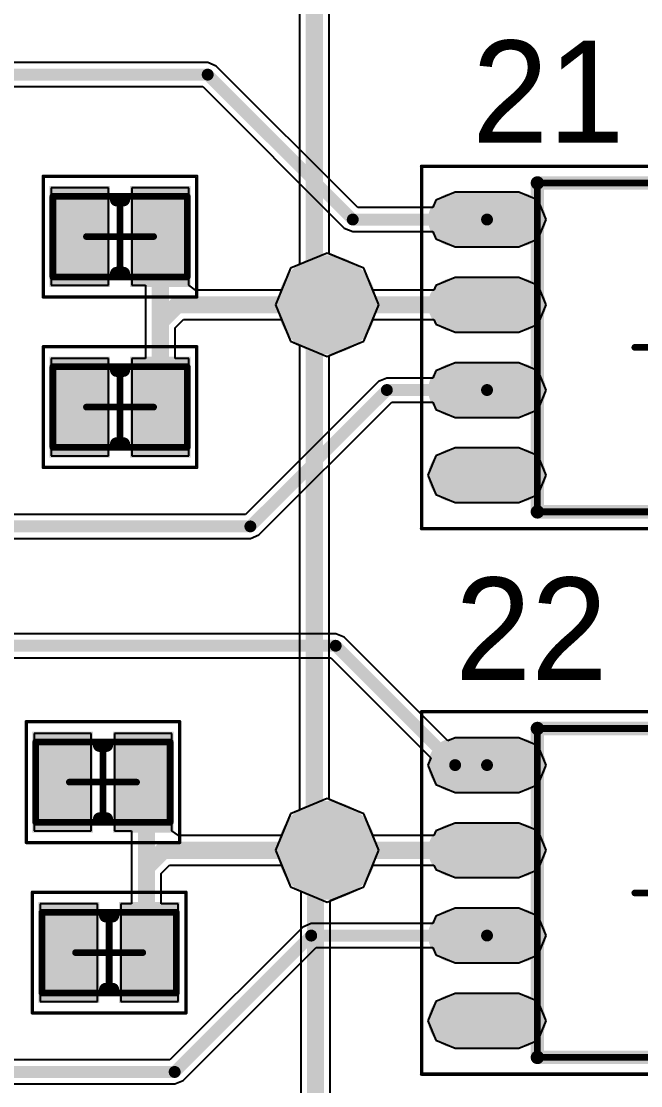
# Model space of a CAD drawing. Header units: millimetres. Extents: x 67 to 176, y 11 to 117.
# Drawn here: x 85.11 to 94.33, y 42.21 to 58.07 of the extents above; entities that cross this region are included whole.
import ezdxf

# ---------------------------------------------------------------- set-up
doc = ezdxf.new("R2010")
doc.units = ezdxf.units.MM
for name, color, linetype in [('BottomLayer', 5, 'Continuous'), ('BottomSolder', 6, 'Continuous'), ('Mechanical13', 56, 'Continuous'), ('Mechanical15', 56, 'Continuous'), ('MultiLayer', 9, 'Continuous'), ('TopLayer', 1, 'Continuous'), ('TopOverlay', 2, 'Continuous'), ('TopPaste', 8, 'Continuous'), ('TopSolder', 216, 'Continuous'), ('ViaHoleLayer', 16, 'Continuous')]:
    doc.layers.add(name, color=color, linetype=linetype)

# ---------------------------------------------------------------- blocks, each defined once
blk = doc.blocks.new('TC4428_21')
at = {"layer": 'Mechanical13', "const_width": 0.1}
for points in [[(-1.95, 2.45), (-1.95, -2.45)], [(1.95, 2.45), (-1.95, 2.45)], [(1.95, 2.45), (1.95, -2.45)], [(1.95, -2.45), (-1.95, -2.45)]]:
    blk.add_lwpolyline(points, dxfattribs=at)
at = {"layer": 'Mechanical13'}
for points, const_width in [([(-1.975, 2.45, 1), (-1.925, 2.45, 1)], 0.05), ([(-1.975, 2.45, 1), (-1.925, 2.45, 1)], 0.05), ([(1.925, 2.45, 1), (1.975, 2.45, 1)], 0.05), ([(1.925, 2.45, 1), (1.975, 2.45, 1)], 0.05), ([(-0.55, 1.55, 1), (-1.55, 1.55, 1)], 0.1), ([(-1.575, 1.55, 1), (-1.525, 1.55, 1)], 0.05), ([(-0.575, 1.55, 1), (-0.525, 1.55, 1)], 0.05), ([(-1.975, -2.45, 1), (-1.925, -2.45, 1)], 0.05), ([(-1.975, -2.45, 1), (-1.925, -2.45, 1)], 0.05), ([(1.925, -2.45, 1), (1.975, -2.45, 1)], 0.05), ([(1.925, -2.45, 1), (1.975, -2.45, 1)], 0.05)]:
    blk.add_lwpolyline(points, format="xyb", close=True, dxfattribs=dict(at, const_width=const_width))
at = {"layer": 'Mechanical15'}
for points, const_width in [([(-3.675, 2.7), (-3.675, -2.7)], 0.05), ([(3.675, 2.7), (-3.675, 2.7)], 0.05), ([(3.675, 2.7), (3.675, -2.7)], 0.05), ([(0, 0.5), (0, -0.5)], 0.1), ([(0.5, 0), (-0.5, 0)], 0.1), ([(3.675, -2.7), (-3.675, -2.7)], 0.05)]:
    blk.add_lwpolyline(points, dxfattribs=dict(at, const_width=const_width))
for points, const_width in [([(-3.687, 2.7, 1), (-3.662, 2.7, 1)], 0.025), ([(-3.687, 2.7, 1), (-3.662, 2.7, 1)], 0.025), ([(3.663, 2.7, 1), (3.688, 2.7, 1)], 0.025), ([(3.663, 2.7, 1), (3.688, 2.7, 1)], 0.025), ([(-0.025, 0.5, 1), (0.025, 0.5, 1)], 0.05), ([(-0.525, 0, 1), (-0.475, 0, 1)], 0.05), ([(0.475, 0, 1), (0.525, 0, 1)], 0.05), ([(-0.025, -0.5, 1), (0.025, -0.5, 1)], 0.05), ([(-3.687, -2.7, 1), (-3.662, -2.7, 1)], 0.025), ([(-3.687, -2.7, 1), (-3.662, -2.7, 1)], 0.025), ([(3.663, -2.7, 1), (3.688, -2.7, 1)], 0.025), ([(3.663, -2.7, 1), (3.688, -2.7, 1)], 0.025)]:
    blk.add_lwpolyline(points, format="xyb", close=True, dxfattribs=dict(at, const_width=const_width))
at = {"layer": 'TopLayer', "const_width": 0.6}
for points in [[(-3.175, 1.905), (-2.225, 1.905)], [(2.225, 1.905), (3.175, 1.905)], [(-3.175, 0.635), (-2.225, 0.635)], [(2.225, 0.635), (3.175, 0.635)], [(-3.175, -0.635), (-2.225, -0.635)], [(2.225, -0.635), (3.175, -0.635)], [(-3.175, -1.905), (-2.225, -1.905)], [(2.225, -1.905), (3.175, -1.905)]]:
    blk.add_lwpolyline(points, dxfattribs=at)
at = {"layer": 'TopLayer', "const_width": 0.3}
for points in [[(-3.325, 1.905, 1), (-3.025, 1.905, 1)], [(-2.375, 1.905, 1), (-2.075, 1.905, 1)], [(2.075, 1.905, 1), (2.375, 1.905, 1)], [(3.025, 1.905, 1), (3.325, 1.905, 1)], [(-3.325, 0.635, 1), (-3.025, 0.635, 1)], [(-2.375, 0.635, 1), (-2.075, 0.635, 1)], [(2.075, 0.635, 1), (2.375, 0.635, 1)], [(3.025, 0.635, 1), (3.325, 0.635, 1)], [(-3.325, -0.635, 1), (-3.025, -0.635, 1)], [(-2.375, -0.635, 1), (-2.075, -0.635, 1)], [(2.075, -0.635, 1), (2.375, -0.635, 1)], [(3.025, -0.635, 1), (3.325, -0.635, 1)], [(-3.325, -1.905, 1), (-3.025, -1.905, 1)], [(-2.375, -1.905, 1), (-2.075, -1.905, 1)], [(2.075, -1.905, 1), (2.375, -1.905, 1)], [(3.025, -1.905, 1), (3.325, -1.905, 1)]]:
    blk.add_lwpolyline(points, format="xyb", close=True, dxfattribs=at)
at = {"layer": 'TopOverlay'}
for points, const_width in [([(-2.575, 2.755, 1), (-2.825, 2.755, 1)], 0.25), ([(-2.887, 2.755, 1), (-2.763, 2.755, 1)], 0.125), ([(-2.637, 2.755, 1), (-2.512, 2.755, 1)], 0.125), ([(-2, 2.45, 1), (-1.9, 2.45, 1)], 0.1), ([(-2, 2.45, 1), (-1.9, 2.45, 1)], 0.1), ([(1.9, 2.45, 1), (2, 2.45, 1)], 0.1), ([(1.9, 2.45, 1), (2, 2.45, 1)], 0.1), ([(-0.65, 1.45, 1), (-1.25, 1.45, 1)], 0.6), ([(-1.4, 1.45, 1), (-1.1, 1.45, 1)], 0.3), ([(-0.8, 1.45, 1), (-0.5, 1.45, 1)], 0.3), ([(-2, -2.45, 1), (-1.9, -2.45, 1)], 0.1), ([(-2, -2.45, 1), (-1.9, -2.45, 1)], 0.1), ([(1.9, -2.45, 1), (2, -2.45, 1)], 0.1), ([(1.9, -2.45, 1), (2, -2.45, 1)], 0.1)]:
    blk.add_lwpolyline(points, format="xyb", close=True, dxfattribs=dict(at, const_width=const_width))
at = {"layer": 'TopOverlay', "const_width": 0.2}
for points in [[(-1.95, 2.45), (-1.95, -2.45)], [(1.95, 2.45), (-1.95, 2.45)], [(1.95, 2.45), (1.95, -2.45)], [(1.95, -2.45), (-1.95, -2.45)]]:
    blk.add_lwpolyline(points, dxfattribs=at)
at = {"layer": 'TopPaste', "const_width": 0.6}
for points in [[(-3.175, 1.905), (-2.225, 1.905)], [(2.225, 1.905), (3.175, 1.905)], [(-3.175, 0.635), (-2.225, 0.635)], [(2.225, 0.635), (3.175, 0.635)], [(-3.175, -0.635), (-2.225, -0.635)], [(2.225, -0.635), (3.175, -0.635)], [(-3.175, -1.905), (-2.225, -1.905)], [(2.225, -1.905), (3.175, -1.905)]]:
    blk.add_lwpolyline(points, dxfattribs=at)
at = {"layer": 'TopPaste', "const_width": 0.3}
for points in [[(-3.325, 1.905, 1), (-3.025, 1.905, 1)], [(-2.375, 1.905, 1), (-2.075, 1.905, 1)], [(2.075, 1.905, 1), (2.375, 1.905, 1)], [(3.025, 1.905, 1), (3.325, 1.905, 1)], [(-3.325, 0.635, 1), (-3.025, 0.635, 1)], [(-2.375, 0.635, 1), (-2.075, 0.635, 1)], [(2.075, 0.635, 1), (2.375, 0.635, 1)], [(3.025, 0.635, 1), (3.325, 0.635, 1)], [(-3.325, -0.635, 1), (-3.025, -0.635, 1)], [(-2.375, -0.635, 1), (-2.075, -0.635, 1)], [(2.075, -0.635, 1), (2.375, -0.635, 1)], [(3.025, -0.635, 1), (3.325, -0.635, 1)], [(-3.325, -1.905, 1), (-3.025, -1.905, 1)], [(-2.375, -1.905, 1), (-2.075, -1.905, 1)], [(2.075, -1.905, 1), (2.375, -1.905, 1)], [(3.025, -1.905, 1), (3.325, -1.905, 1)]]:
    blk.add_lwpolyline(points, format="xyb", close=True, dxfattribs=at)
at = {"layer": 'TopSolder', "const_width": 0.803}
for points in [[(-3.175, 1.905), (-2.225, 1.905)], [(2.225, 1.905), (3.175, 1.905)], [(-3.175, 0.635), (-2.225, 0.635)], [(2.225, 0.635), (3.175, 0.635)], [(-3.175, -0.635), (-2.225, -0.635)], [(2.225, -0.635), (3.175, -0.635)], [(-3.175, -1.905), (-2.225, -1.905)], [(2.225, -1.905), (3.175, -1.905)]]:
    blk.add_lwpolyline(points, dxfattribs=at)
at = {"layer": 'TopSolder', "const_width": 0.402}
for points in [[(-3.376, 1.905, 1), (-2.974, 1.905, 1)], [(-2.426, 1.905, 1), (-2.024, 1.905, 1)], [(2.024, 1.905, 1), (2.426, 1.905, 1)], [(2.974, 1.905, 1), (3.376, 1.905, 1)], [(-3.376, 0.635, 1), (-2.974, 0.635, 1)], [(-2.426, 0.635, 1), (-2.024, 0.635, 1)], [(2.024, 0.635, 1), (2.426, 0.635, 1)], [(2.974, 0.635, 1), (3.376, 0.635, 1)], [(-3.376, -0.635, 1), (-2.974, -0.635, 1)], [(-2.426, -0.635, 1), (-2.024, -0.635, 1)], [(2.024, -0.635, 1), (2.426, -0.635, 1)], [(2.974, -0.635, 1), (3.376, -0.635, 1)], [(-3.376, -1.905, 1), (-2.974, -1.905, 1)], [(-2.426, -1.905, 1), (-2.024, -1.905, 1)], [(2.024, -1.905, 1), (2.426, -1.905, 1)], [(2.974, -1.905, 1), (3.376, -1.905, 1)]]:
    blk.add_lwpolyline(points, format="xyb", close=True, dxfattribs=at)
blk = doc.blocks.new('TC4428_24')
at = {"layer": 'Mechanical13', "const_width": 0.1}
for points in [[(-1.95, 2.45), (-1.95, -2.45)], [(1.95, 2.45), (-1.95, 2.45)], [(1.95, 2.45), (1.95, -2.45)], [(1.95, -2.45), (-1.95, -2.45)]]:
    blk.add_lwpolyline(points, dxfattribs=at)
at = {"layer": 'Mechanical13'}
for points, const_width in [([(-1.975, 2.45, 1), (-1.925, 2.45, 1)], 0.05), ([(-1.975, 2.45, 1), (-1.925, 2.45, 1)], 0.05), ([(1.925, 2.45, 1), (1.975, 2.45, 1)], 0.05), ([(1.925, 2.45, 1), (1.975, 2.45, 1)], 0.05), ([(-0.55, 1.55, 1), (-1.55, 1.55, 1)], 0.1), ([(-1.575, 1.55, 1), (-1.525, 1.55, 1)], 0.05), ([(-0.575, 1.55, 1), (-0.525, 1.55, 1)], 0.05), ([(-1.975, -2.45, 1), (-1.925, -2.45, 1)], 0.05), ([(-1.975, -2.45, 1), (-1.925, -2.45, 1)], 0.05), ([(1.925, -2.45, 1), (1.975, -2.45, 1)], 0.05), ([(1.925, -2.45, 1), (1.975, -2.45, 1)], 0.05)]:
    blk.add_lwpolyline(points, format="xyb", close=True, dxfattribs=dict(at, const_width=const_width))
at = {"layer": 'Mechanical15'}
for points, const_width in [([(-3.675, 2.7), (-3.675, -2.7)], 0.05), ([(3.675, 2.7), (-3.675, 2.7)], 0.05), ([(3.675, 2.7), (3.675, -2.7)], 0.05), ([(0, 0.5), (0, -0.5)], 0.1), ([(0.5, 0), (-0.5, 0)], 0.1), ([(3.675, -2.7), (-3.675, -2.7)], 0.05)]:
    blk.add_lwpolyline(points, dxfattribs=dict(at, const_width=const_width))
for points, const_width in [([(-3.687, 2.7, 1), (-3.662, 2.7, 1)], 0.025), ([(-3.687, 2.7, 1), (-3.662, 2.7, 1)], 0.025), ([(3.663, 2.7, 1), (3.688, 2.7, 1)], 0.025), ([(3.663, 2.7, 1), (3.688, 2.7, 1)], 0.025), ([(-0.025, 0.5, 1), (0.025, 0.5, 1)], 0.05), ([(-0.525, 0, 1), (-0.475, 0, 1)], 0.05), ([(0.475, 0, 1), (0.525, 0, 1)], 0.05), ([(-0.025, -0.5, 1), (0.025, -0.5, 1)], 0.05), ([(-3.687, -2.7, 1), (-3.662, -2.7, 1)], 0.025), ([(-3.687, -2.7, 1), (-3.662, -2.7, 1)], 0.025), ([(3.663, -2.7, 1), (3.688, -2.7, 1)], 0.025), ([(3.663, -2.7, 1), (3.688, -2.7, 1)], 0.025)]:
    blk.add_lwpolyline(points, format="xyb", close=True, dxfattribs=dict(at, const_width=const_width))
at = {"layer": 'TopLayer', "const_width": 0.6}
for points in [[(-3.175, 1.905), (-2.225, 1.905)], [(2.225, 1.905), (3.175, 1.905)], [(-3.175, 0.635), (-2.225, 0.635)], [(2.225, 0.635), (3.175, 0.635)], [(-3.175, -0.635), (-2.225, -0.635)], [(2.225, -0.635), (3.175, -0.635)], [(-3.175, -1.905), (-2.225, -1.905)], [(2.225, -1.905), (3.175, -1.905)]]:
    blk.add_lwpolyline(points, dxfattribs=at)
at = {"layer": 'TopLayer', "const_width": 0.3}
for points in [[(-3.325, 1.905, 1), (-3.025, 1.905, 1)], [(-2.375, 1.905, 1), (-2.075, 1.905, 1)], [(2.075, 1.905, 1), (2.375, 1.905, 1)], [(3.025, 1.905, 1), (3.325, 1.905, 1)], [(-3.325, 0.635, 1), (-3.025, 0.635, 1)], [(-2.375, 0.635, 1), (-2.075, 0.635, 1)], [(2.075, 0.635, 1), (2.375, 0.635, 1)], [(3.025, 0.635, 1), (3.325, 0.635, 1)], [(-3.325, -0.635, 1), (-3.025, -0.635, 1)], [(-2.375, -0.635, 1), (-2.075, -0.635, 1)], [(2.075, -0.635, 1), (2.375, -0.635, 1)], [(3.025, -0.635, 1), (3.325, -0.635, 1)], [(-3.325, -1.905, 1), (-3.025, -1.905, 1)], [(-2.375, -1.905, 1), (-2.075, -1.905, 1)], [(2.075, -1.905, 1), (2.375, -1.905, 1)], [(3.025, -1.905, 1), (3.325, -1.905, 1)]]:
    blk.add_lwpolyline(points, format="xyb", close=True, dxfattribs=at)
at = {"layer": 'TopOverlay'}
for points, const_width in [([(-2.575, 2.755, 1), (-2.825, 2.755, 1)], 0.25), ([(-2.887, 2.755, 1), (-2.763, 2.755, 1)], 0.125), ([(-2.637, 2.755, 1), (-2.512, 2.755, 1)], 0.125), ([(-2, 2.45, 1), (-1.9, 2.45, 1)], 0.1), ([(-2, 2.45, 1), (-1.9, 2.45, 1)], 0.1), ([(1.9, 2.45, 1), (2, 2.45, 1)], 0.1), ([(1.9, 2.45, 1), (2, 2.45, 1)], 0.1), ([(-0.65, 1.45, 1), (-1.25, 1.45, 1)], 0.6), ([(-1.4, 1.45, 1), (-1.1, 1.45, 1)], 0.3), ([(-0.8, 1.45, 1), (-0.5, 1.45, 1)], 0.3), ([(-2, -2.45, 1), (-1.9, -2.45, 1)], 0.1), ([(-2, -2.45, 1), (-1.9, -2.45, 1)], 0.1), ([(1.9, -2.45, 1), (2, -2.45, 1)], 0.1), ([(1.9, -2.45, 1), (2, -2.45, 1)], 0.1)]:
    blk.add_lwpolyline(points, format="xyb", close=True, dxfattribs=dict(at, const_width=const_width))
at = {"layer": 'TopOverlay', "const_width": 0.2}
for points in [[(-1.95, 2.45), (-1.95, -2.45)], [(1.95, 2.45), (-1.95, 2.45)], [(1.95, 2.45), (1.95, -2.45)], [(1.95, -2.45), (-1.95, -2.45)]]:
    blk.add_lwpolyline(points, dxfattribs=at)
at = {"layer": 'TopPaste', "const_width": 0.6}
for points in [[(-3.175, 1.905), (-2.225, 1.905)], [(2.225, 1.905), (3.175, 1.905)], [(-3.175, 0.635), (-2.225, 0.635)], [(2.225, 0.635), (3.175, 0.635)], [(-3.175, -0.635), (-2.225, -0.635)], [(2.225, -0.635), (3.175, -0.635)], [(-3.175, -1.905), (-2.225, -1.905)], [(2.225, -1.905), (3.175, -1.905)]]:
    blk.add_lwpolyline(points, dxfattribs=at)
at = {"layer": 'TopPaste', "const_width": 0.3}
for points in [[(-3.325, 1.905, 1), (-3.025, 1.905, 1)], [(-2.375, 1.905, 1), (-2.075, 1.905, 1)], [(2.075, 1.905, 1), (2.375, 1.905, 1)], [(3.025, 1.905, 1), (3.325, 1.905, 1)], [(-3.325, 0.635, 1), (-3.025, 0.635, 1)], [(-2.375, 0.635, 1), (-2.075, 0.635, 1)], [(2.075, 0.635, 1), (2.375, 0.635, 1)], [(3.025, 0.635, 1), (3.325, 0.635, 1)], [(-3.325, -0.635, 1), (-3.025, -0.635, 1)], [(-2.375, -0.635, 1), (-2.075, -0.635, 1)], [(2.075, -0.635, 1), (2.375, -0.635, 1)], [(3.025, -0.635, 1), (3.325, -0.635, 1)], [(-3.325, -1.905, 1), (-3.025, -1.905, 1)], [(-2.375, -1.905, 1), (-2.075, -1.905, 1)], [(2.075, -1.905, 1), (2.375, -1.905, 1)], [(3.025, -1.905, 1), (3.325, -1.905, 1)]]:
    blk.add_lwpolyline(points, format="xyb", close=True, dxfattribs=at)
at = {"layer": 'TopSolder', "const_width": 0.803}
for points in [[(-3.175, 1.905), (-2.225, 1.905)], [(2.225, 1.905), (3.175, 1.905)], [(-3.175, 0.635), (-2.225, 0.635)], [(2.225, 0.635), (3.175, 0.635)], [(-3.175, -0.635), (-2.225, -0.635)], [(2.225, -0.635), (3.175, -0.635)], [(-3.175, -1.905), (-2.225, -1.905)], [(2.225, -1.905), (3.175, -1.905)]]:
    blk.add_lwpolyline(points, dxfattribs=at)
at = {"layer": 'TopSolder', "const_width": 0.402}
for points in [[(-3.376, 1.905, 1), (-2.974, 1.905, 1)], [(-2.426, 1.905, 1), (-2.024, 1.905, 1)], [(2.024, 1.905, 1), (2.426, 1.905, 1)], [(2.974, 1.905, 1), (3.376, 1.905, 1)], [(-3.376, 0.635, 1), (-2.974, 0.635, 1)], [(-2.426, 0.635, 1), (-2.024, 0.635, 1)], [(2.024, 0.635, 1), (2.426, 0.635, 1)], [(2.974, 0.635, 1), (3.376, 0.635, 1)], [(-3.376, -0.635, 1), (-2.974, -0.635, 1)], [(-2.426, -0.635, 1), (-2.024, -0.635, 1)], [(2.024, -0.635, 1), (2.426, -0.635, 1)], [(2.974, -0.635, 1), (3.376, -0.635, 1)], [(-3.376, -1.905, 1), (-2.974, -1.905, 1)], [(-2.426, -1.905, 1), (-2.024, -1.905, 1)], [(2.024, -1.905, 1), (2.426, -1.905, 1)], [(2.974, -1.905, 1), (3.376, -1.905, 1)]]:
    blk.add_lwpolyline(points, format="xyb", close=True, dxfattribs=at)
blk = doc.blocks.new('C___2P__SM127P600_8N_55')
at = {"layer": 'Mechanical13', "const_width": 0.1}
for points in [[(-1, -0.6), (-1, 0.6)], [(-1, 0.6), (1, 0.6)], [(1, -0.6), (1, 0.6)], [(-1, -0.6), (1, -0.6)]]:
    blk.add_lwpolyline(points, dxfattribs=at)
at = {"layer": 'Mechanical13', "const_width": 0.05}
for points in [[(-1.025, 0.6, 1), (-0.975, 0.6, 1)], [(-1.025, 0.6, 1), (-0.975, 0.6, 1)], [(0.975, 0.6, 1), (1.025, 0.6, 1)], [(0.975, 0.6, 1), (1.025, 0.6, 1)], [(-1.025, -0.6, 1), (-0.975, -0.6, 1)], [(-1.025, -0.6, 1), (-0.975, -0.6, 1)], [(0.975, -0.6, 1), (1.025, -0.6, 1)], [(0.975, -0.6, 1), (1.025, -0.6, 1)]]:
    blk.add_lwpolyline(points, format="xyb", close=True, dxfattribs=at)
at = {"layer": 'Mechanical15'}
for points, const_width in [([(-1.143, -0.9), (-1.143, 0.9)], 0.05), ([(-1.143, 0.9), (1.143, 0.9)], 0.05), ([(1.143, -0.9), (1.143, 0.9)], 0.05), ([(0, -0.5), (0, 0.5)], 0.1), ([(-0.5, 0), (0.5, 0)], 0.1), ([(-1.143, -0.9), (1.143, -0.9)], 0.05)]:
    blk.add_lwpolyline(points, dxfattribs=dict(at, const_width=const_width))
for points, const_width in [([(-1.155, 0.9, 1), (-1.131, 0.9, 1)], 0.025), ([(-1.155, 0.9, 1), (-1.131, 0.9, 1)], 0.025), ([(1.131, 0.9, 1), (1.155, 0.9, 1)], 0.025), ([(1.131, 0.9, 1), (1.155, 0.9, 1)], 0.025), ([(-0.025, 0.5, 1), (0.025, 0.5, 1)], 0.05), ([(-0.525, 0, 1), (-0.475, 0, 1)], 0.05), ([(0.475, 0, 1), (0.525, 0, 1)], 0.05), ([(-0.025, -0.5, 1), (0.025, -0.5, 1)], 0.05), ([(-1.155, -0.9, 1), (-1.131, -0.9, 1)], 0.025), ([(-1.155, -0.9, 1), (-1.131, -0.9, 1)], 0.025), ([(1.131, -0.9, 1), (1.155, -0.9, 1)], 0.025), ([(1.131, -0.9, 1), (1.155, -0.9, 1)], 0.025)]:
    blk.add_lwpolyline(points, format="xyb", close=True, dxfattribs=dict(at, const_width=const_width))
at = {"layer": 'TopLayer'}
for points in [[(-0.25, -0.65), (-0.25, 0.65), (-0.95, -0.65), (-0.95, 0.65)], [(0.95, -0.65), (0.95, 0.65), (0.25, -0.65), (0.25, 0.65)]]:
    blk.add_solid(points, dxfattribs=at)
at = {"layer": 'TopOverlay', "const_width": 0.2}
for points in [[(-0.05, 0.55), (0.05, 0.55)], [(-0.05, -0.55), (0.05, -0.55)]]:
    blk.add_lwpolyline(points, dxfattribs=at)
at = {"layer": 'TopOverlay', "const_width": 0.1}
for points in [[(-0.1, 0.55, 1), (0, 0.55, 1)], [(0, 0.55, 1), (0.1, 0.55, 1)], [(-0.1, -0.55, 1), (0, -0.55, 1)], [(0, -0.55, 1), (0.1, -0.55, 1)]]:
    blk.add_lwpolyline(points, format="xyb", close=True, dxfattribs=at)
at = {"layer": 'TopPaste'}
for points in [[(-0.25, -0.65), (-0.25, 0.65), (-0.95, -0.65), (-0.95, 0.65)], [(0.95, -0.65), (0.95, 0.65), (0.25, -0.65), (0.25, 0.65)]]:
    blk.add_solid(points, dxfattribs=at)
at = {"layer": 'TopSolder'}
for points in [[(-0.148, -0.752), (-0.148, 0.752), (-1.052, -0.752), (-1.052, 0.752)], [(1.052, -0.752), (1.052, 0.752), (0.148, -0.752), (0.148, 0.752)]]:
    blk.add_solid(points, dxfattribs=at)
blk = doc.blocks.new('C___2P__SM127P600_8N_56')
at = {"layer": 'Mechanical13', "const_width": 0.1}
for points in [[(-1, -0.6), (-1, 0.6)], [(-1, 0.6), (1, 0.6)], [(1, -0.6), (1, 0.6)], [(-1, -0.6), (1, -0.6)]]:
    blk.add_lwpolyline(points, dxfattribs=at)
at = {"layer": 'Mechanical13', "const_width": 0.05}
for points in [[(-1.025, 0.6, 1), (-0.975, 0.6, 1)], [(-1.025, 0.6, 1), (-0.975, 0.6, 1)], [(0.975, 0.6, 1), (1.025, 0.6, 1)], [(0.975, 0.6, 1), (1.025, 0.6, 1)], [(-1.025, -0.6, 1), (-0.975, -0.6, 1)], [(-1.025, -0.6, 1), (-0.975, -0.6, 1)], [(0.975, -0.6, 1), (1.025, -0.6, 1)], [(0.975, -0.6, 1), (1.025, -0.6, 1)]]:
    blk.add_lwpolyline(points, format="xyb", close=True, dxfattribs=at)
at = {"layer": 'Mechanical15'}
for points, const_width in [([(-1.143, -0.9), (-1.143, 0.9)], 0.05), ([(-1.143, 0.9), (1.143, 0.9)], 0.05), ([(1.143, -0.9), (1.143, 0.9)], 0.05), ([(0, -0.5), (0, 0.5)], 0.1), ([(-0.5, 0), (0.5, 0)], 0.1), ([(-1.143, -0.9), (1.143, -0.9)], 0.05)]:
    blk.add_lwpolyline(points, dxfattribs=dict(at, const_width=const_width))
for points, const_width in [([(-1.155, 0.9, 1), (-1.131, 0.9, 1)], 0.025), ([(-1.155, 0.9, 1), (-1.131, 0.9, 1)], 0.025), ([(1.131, 0.9, 1), (1.155, 0.9, 1)], 0.025), ([(1.131, 0.9, 1), (1.155, 0.9, 1)], 0.025), ([(-0.025, 0.5, 1), (0.025, 0.5, 1)], 0.05), ([(-0.525, 0, 1), (-0.475, 0, 1)], 0.05), ([(0.475, 0, 1), (0.525, 0, 1)], 0.05), ([(-0.025, -0.5, 1), (0.025, -0.5, 1)], 0.05), ([(-1.155, -0.9, 1), (-1.131, -0.9, 1)], 0.025), ([(-1.155, -0.9, 1), (-1.131, -0.9, 1)], 0.025), ([(1.131, -0.9, 1), (1.155, -0.9, 1)], 0.025), ([(1.131, -0.9, 1), (1.155, -0.9, 1)], 0.025)]:
    blk.add_lwpolyline(points, format="xyb", close=True, dxfattribs=dict(at, const_width=const_width))
at = {"layer": 'TopLayer'}
for points in [[(-0.25, -0.65), (-0.25, 0.65), (-0.95, -0.65), (-0.95, 0.65)], [(0.95, -0.65), (0.95, 0.65), (0.25, -0.65), (0.25, 0.65)]]:
    blk.add_solid(points, dxfattribs=at)
at = {"layer": 'TopOverlay', "const_width": 0.2}
for points in [[(-0.05, 0.55), (0.05, 0.55)], [(-0.05, -0.55), (0.05, -0.55)]]:
    blk.add_lwpolyline(points, dxfattribs=at)
at = {"layer": 'TopOverlay', "const_width": 0.1}
for points in [[(-0.1, 0.55, 1), (0, 0.55, 1)], [(0, 0.55, 1), (0.1, 0.55, 1)], [(-0.1, -0.55, 1), (0, -0.55, 1)], [(0, -0.55, 1), (0.1, -0.55, 1)]]:
    blk.add_lwpolyline(points, format="xyb", close=True, dxfattribs=at)
at = {"layer": 'TopPaste'}
for points in [[(-0.25, -0.65), (-0.25, 0.65), (-0.95, -0.65), (-0.95, 0.65)], [(0.95, -0.65), (0.95, 0.65), (0.25, -0.65), (0.25, 0.65)]]:
    blk.add_solid(points, dxfattribs=at)
at = {"layer": 'TopSolder'}
for points in [[(-0.148, -0.752), (-0.148, 0.752), (-1.052, -0.752), (-1.052, 0.752)], [(1.052, -0.752), (1.052, 0.752), (0.148, -0.752), (0.148, 0.752)]]:
    blk.add_solid(points, dxfattribs=at)
blk = doc.blocks.new('C___2P__SM127P600_8N_58')
at = {"layer": 'Mechanical13', "const_width": 0.1}
for points in [[(-1, -0.6), (-1, 0.6)], [(-1, 0.6), (1, 0.6)], [(1, -0.6), (1, 0.6)], [(-1, -0.6), (1, -0.6)]]:
    blk.add_lwpolyline(points, dxfattribs=at)
at = {"layer": 'Mechanical13', "const_width": 0.05}
for points in [[(-1.025, 0.6, 1), (-0.975, 0.6, 1)], [(-1.025, 0.6, 1), (-0.975, 0.6, 1)], [(0.975, 0.6, 1), (1.025, 0.6, 1)], [(0.975, 0.6, 1), (1.025, 0.6, 1)], [(-1.025, -0.6, 1), (-0.975, -0.6, 1)], [(-1.025, -0.6, 1), (-0.975, -0.6, 1)], [(0.975, -0.6, 1), (1.025, -0.6, 1)], [(0.975, -0.6, 1), (1.025, -0.6, 1)]]:
    blk.add_lwpolyline(points, format="xyb", close=True, dxfattribs=at)
at = {"layer": 'Mechanical15'}
for points, const_width in [([(-1.143, -0.9), (-1.143, 0.9)], 0.05), ([(-1.143, 0.9), (1.143, 0.9)], 0.05), ([(1.143, -0.9), (1.143, 0.9)], 0.05), ([(0, -0.5), (0, 0.5)], 0.1), ([(-0.5, 0), (0.5, 0)], 0.1), ([(-1.143, -0.9), (1.143, -0.9)], 0.05)]:
    blk.add_lwpolyline(points, dxfattribs=dict(at, const_width=const_width))
for points, const_width in [([(-1.155, 0.9, 1), (-1.131, 0.9, 1)], 0.025), ([(-1.155, 0.9, 1), (-1.131, 0.9, 1)], 0.025), ([(1.131, 0.9, 1), (1.155, 0.9, 1)], 0.025), ([(1.131, 0.9, 1), (1.155, 0.9, 1)], 0.025), ([(-0.025, 0.5, 1), (0.025, 0.5, 1)], 0.05), ([(-0.525, 0, 1), (-0.475, 0, 1)], 0.05), ([(0.475, 0, 1), (0.525, 0, 1)], 0.05), ([(-0.025, -0.5, 1), (0.025, -0.5, 1)], 0.05), ([(-1.155, -0.9, 1), (-1.131, -0.9, 1)], 0.025), ([(-1.155, -0.9, 1), (-1.131, -0.9, 1)], 0.025), ([(1.131, -0.9, 1), (1.155, -0.9, 1)], 0.025), ([(1.131, -0.9, 1), (1.155, -0.9, 1)], 0.025)]:
    blk.add_lwpolyline(points, format="xyb", close=True, dxfattribs=dict(at, const_width=const_width))
at = {"layer": 'TopLayer'}
for points in [[(-0.25, -0.65), (-0.25, 0.65), (-0.95, -0.65), (-0.95, 0.65)], [(0.95, -0.65), (0.95, 0.65), (0.25, -0.65), (0.25, 0.65)]]:
    blk.add_solid(points, dxfattribs=at)
at = {"layer": 'TopOverlay', "const_width": 0.2}
for points in [[(-0.05, 0.55), (0.05, 0.55)], [(-0.05, -0.55), (0.05, -0.55)]]:
    blk.add_lwpolyline(points, dxfattribs=at)
at = {"layer": 'TopOverlay', "const_width": 0.1}
for points in [[(-0.1, 0.55, 1), (0, 0.55, 1)], [(0, 0.55, 1), (0.1, 0.55, 1)], [(-0.1, -0.55, 1), (0, -0.55, 1)], [(0, -0.55, 1), (0.1, -0.55, 1)]]:
    blk.add_lwpolyline(points, format="xyb", close=True, dxfattribs=at)
at = {"layer": 'TopPaste'}
for points in [[(-0.25, -0.65), (-0.25, 0.65), (-0.95, -0.65), (-0.95, 0.65)], [(0.95, -0.65), (0.95, 0.65), (0.25, -0.65), (0.25, 0.65)]]:
    blk.add_solid(points, dxfattribs=at)
at = {"layer": 'TopSolder'}
for points in [[(-0.148, -0.752), (-0.148, 0.752), (-1.052, -0.752), (-1.052, 0.752)], [(1.052, -0.752), (1.052, 0.752), (0.148, -0.752), (0.148, 0.752)]]:
    blk.add_solid(points, dxfattribs=at)
blk = doc.blocks.new('C___2P__SM127P600_8N_62')
at = {"layer": 'Mechanical13', "const_width": 0.1}
for points in [[(-1, -0.6), (-1, 0.6)], [(-1, 0.6), (1, 0.6)], [(1, -0.6), (1, 0.6)], [(-1, -0.6), (1, -0.6)]]:
    blk.add_lwpolyline(points, dxfattribs=at)
at = {"layer": 'Mechanical13', "const_width": 0.05}
for points in [[(-1.025, 0.6, 1), (-0.975, 0.6, 1)], [(-1.025, 0.6, 1), (-0.975, 0.6, 1)], [(0.975, 0.6, 1), (1.025, 0.6, 1)], [(0.975, 0.6, 1), (1.025, 0.6, 1)], [(-1.025, -0.6, 1), (-0.975, -0.6, 1)], [(-1.025, -0.6, 1), (-0.975, -0.6, 1)], [(0.975, -0.6, 1), (1.025, -0.6, 1)], [(0.975, -0.6, 1), (1.025, -0.6, 1)]]:
    blk.add_lwpolyline(points, format="xyb", close=True, dxfattribs=at)
at = {"layer": 'Mechanical15'}
for points, const_width in [([(-1.143, -0.9), (-1.143, 0.9)], 0.05), ([(-1.143, 0.9), (1.143, 0.9)], 0.05), ([(1.143, -0.9), (1.143, 0.9)], 0.05), ([(0, -0.5), (0, 0.5)], 0.1), ([(-0.5, 0), (0.5, 0)], 0.1), ([(-1.143, -0.9), (1.143, -0.9)], 0.05)]:
    blk.add_lwpolyline(points, dxfattribs=dict(at, const_width=const_width))
for points, const_width in [([(-1.155, 0.9, 1), (-1.131, 0.9, 1)], 0.025), ([(-1.155, 0.9, 1), (-1.131, 0.9, 1)], 0.025), ([(1.131, 0.9, 1), (1.155, 0.9, 1)], 0.025), ([(1.131, 0.9, 1), (1.155, 0.9, 1)], 0.025), ([(-0.025, 0.5, 1), (0.025, 0.5, 1)], 0.05), ([(-0.525, 0, 1), (-0.475, 0, 1)], 0.05), ([(0.475, 0, 1), (0.525, 0, 1)], 0.05), ([(-0.025, -0.5, 1), (0.025, -0.5, 1)], 0.05), ([(-1.155, -0.9, 1), (-1.131, -0.9, 1)], 0.025), ([(-1.155, -0.9, 1), (-1.131, -0.9, 1)], 0.025), ([(1.131, -0.9, 1), (1.155, -0.9, 1)], 0.025), ([(1.131, -0.9, 1), (1.155, -0.9, 1)], 0.025)]:
    blk.add_lwpolyline(points, format="xyb", close=True, dxfattribs=dict(at, const_width=const_width))
at = {"layer": 'TopLayer'}
for points in [[(-0.25, -0.65), (-0.25, 0.65), (-0.95, -0.65), (-0.95, 0.65)], [(0.95, -0.65), (0.95, 0.65), (0.25, -0.65), (0.25, 0.65)]]:
    blk.add_solid(points, dxfattribs=at)
at = {"layer": 'TopOverlay', "const_width": 0.2}
for points in [[(-0.05, 0.55), (0.05, 0.55)], [(-0.05, -0.55), (0.05, -0.55)]]:
    blk.add_lwpolyline(points, dxfattribs=at)
at = {"layer": 'TopOverlay', "const_width": 0.1}
for points in [[(-0.1, 0.55, 1), (0, 0.55, 1)], [(0, 0.55, 1), (0.1, 0.55, 1)], [(-0.1, -0.55, 1), (0, -0.55, 1)], [(0, -0.55, 1), (0.1, -0.55, 1)]]:
    blk.add_lwpolyline(points, format="xyb", close=True, dxfattribs=at)
at = {"layer": 'TopPaste'}
for points in [[(-0.25, -0.65), (-0.25, 0.65), (-0.95, -0.65), (-0.95, 0.65)], [(0.95, -0.65), (0.95, 0.65), (0.25, -0.65), (0.25, 0.65)]]:
    blk.add_solid(points, dxfattribs=at)
at = {"layer": 'TopSolder'}
for points in [[(-0.148, -0.752), (-0.148, 0.752), (-1.052, -0.752), (-1.052, 0.752)], [(1.052, -0.752), (1.052, 0.752), (0.148, -0.752), (0.148, 0.752)]]:
    blk.add_solid(points, dxfattribs=at)

msp = doc.modelspace()

# ---------------------------------------------------------------- linework, layer by layer
at = {"layer": 'BottomLayer'}
for p, q in [((89.252, 61.503), (89.252, 54.448)), ((89.691, 54.606), (89.691, 61.345)), ((90.206, 54.392), (89.691, 54.606)), ((89.252, 54.448), (89.118, 54.392)), ((89.118, 54.392), (88.892, 53.848)), ((90.432, 53.848), (90.206, 54.392)), ((88.892, 53.848), (89.118, 53.304)), ((90.206, 53.304), (90.432, 53.848)), ((89.118, 53.304), (89.252, 53.248)), ((89.691, 53.09), (90.206, 53.304)), ((89.252, 53.248), (89.252, 46.32)), ((89.691, 46.478), (89.691, 53.09)), ((90.206, 46.264), (89.691, 46.478)), ((89.252, 46.32), (89.118, 46.264)), ((89.118, 46.264), (88.892, 45.72)), ((90.432, 45.72), (90.206, 46.264)), ((88.892, 45.72), (89.118, 45.176)), ((90.206, 45.176), (90.432, 45.72)), ((89.118, 45.176), (89.269, 45.113)), ((89.269, 45.113), (89.269, 38.58)), ((89.709, 44.97), (90.206, 45.176)), ((89.709, 38.723), (89.709, 44.97))]:
    msp.add_line(p, q, dxfattribs=at)
at = {"layer": 'BottomLayer', "const_width": 0.254}
for points in [[(89.471, 53.911), (89.471, 62.039)], [(89.471, 45.783), (89.471, 53.785)], [(89.489, 38.054), (89.489, 45.639)]]:
    msp.add_lwpolyline(points, dxfattribs=at)
at = {"layer": 'BottomLayer'}
for points, const_width in [([(89.344, 53.848, 1), (89.98, 53.848, 1)], 0.635), ([(89.408, 53.911, 1), (89.535, 53.911, 1)], 0.127), ([(89.408, 53.785, 1), (89.535, 53.785, 1)], 0.127), ([(89.344, 45.72, 1), (89.98, 45.72, 1)], 0.635), ([(89.408, 45.783, 1), (89.535, 45.783, 1)], 0.127), ([(89.426, 45.639, 1), (89.553, 45.639, 1)], 0.127)]:
    msp.add_lwpolyline(points, format="xyb", close=True, dxfattribs=dict(at, const_width=const_width))
at = {"layer": 'BottomSolder', "const_width": 0.737}
for points in [[(89.294, 53.848, 1), (90.03, 53.848, 1)], [(89.294, 45.72, 1), (90.03, 45.72, 1)]]:
    msp.add_lwpolyline(points, format="xyb", close=True, dxfattribs=at)
at = {"layer": 'MultiLayer', "const_width": 0.635}
for points in [[(89.344, 53.848, 1), (89.98, 53.848, 1)], [(89.344, 45.72, 1), (89.98, 45.72, 1)]]:
    msp.add_lwpolyline(points, format="xyb", close=True, dxfattribs=at)
at = {"layer": 'TopLayer'}
for p, q in [((87.884, 57.456), (82.169, 57.456)), ((88.01, 57.403), (87.884, 57.456)), ((90.117, 55.297), (88.01, 57.403)), ((82.243, 57.098), (87.81, 57.098)), ((87.81, 57.098), (89.917, 54.992)), ((86.405, 55.59), (85.553, 55.59)), ((85.553, 55.59), (85.553, 54.138)), ((86.405, 54.138), (86.405, 55.59)), ((87.605, 55.59), (86.753, 55.59)), ((86.753, 55.59), (86.753, 54.138)), ((87.605, 54.138), (87.605, 55.59)), ((91.567, 55.525), (91.279, 55.406)), ((92.517, 55.525), (91.567, 55.525)), ((92.805, 55.406), (92.517, 55.525)), ((91.279, 55.406), (91.234, 55.297)), ((92.924, 55.118), (92.805, 55.406)), ((91.234, 55.297), (90.117, 55.297)), ((92.805, 54.83), (92.924, 55.118)), ((89.917, 54.992), (90.043, 54.939)), ((90.043, 54.939), (91.234, 54.939)), ((91.234, 54.939), (91.279, 54.83)), ((91.279, 54.83), (91.567, 54.711)), ((92.517, 54.711), (92.805, 54.83)), ((89.662, 54.618), (89.118, 54.392)), ((90.206, 54.392), (89.662, 54.618)), ((91.567, 54.711), (92.517, 54.711)), ((89.118, 54.392), (88.983, 54.068)), ((90.341, 54.068), (90.206, 54.392)), ((91.567, 54.255), (91.279, 54.136)), ((92.517, 54.255), (91.567, 54.255)), ((92.805, 54.136), (92.517, 54.255)), ((85.553, 54.138), (86.405, 54.138)), ((86.753, 54.138), (86.959, 54.138)), ((86.959, 54.138), (86.959, 53.05)), ((87.703, 54.068), (87.605, 54.138)), ((91.279, 54.136), (91.251, 54.068)), ((92.924, 53.848), (92.805, 54.136)), ((88.983, 54.068), (87.703, 54.068)), ((91.251, 54.068), (90.341, 54.068)), ((92.805, 53.56), (92.924, 53.848)), ((87.399, 53.503), (87.524, 53.628)), ((87.524, 53.628), (88.983, 53.628)), ((88.983, 53.628), (89.118, 53.304)), ((90.206, 53.304), (90.341, 53.628)), ((90.341, 53.628), (91.251, 53.628)), ((91.251, 53.628), (91.279, 53.56)), ((87.399, 53.05), (87.399, 53.503)), ((91.279, 53.56), (91.567, 53.441)), ((92.517, 53.441), (92.805, 53.56)), ((89.118, 53.304), (89.662, 53.078)), ((89.662, 53.078), (90.206, 53.304)), ((91.567, 53.441), (92.517, 53.441)), ((86.405, 53.05), (85.553, 53.05)), ((85.553, 53.05), (85.553, 51.598)), ((86.405, 51.598), (86.405, 53.05)), ((86.959, 53.05), (86.753, 53.05)), ((86.753, 53.05), (86.753, 51.598)), ((87.605, 53.05), (87.399, 53.05)), ((87.605, 51.598), (87.605, 53.05)), ((91.567, 52.985), (91.279, 52.866)), ((92.517, 52.985), (91.567, 52.985)), ((92.805, 52.866), (92.517, 52.985)), ((91.279, 52.866), (91.234, 52.757)), ((92.924, 52.578), (92.805, 52.866)), ((90.425, 52.704), (88.445, 50.725)), ((90.551, 52.757), (90.425, 52.704)), ((91.234, 52.757), (90.551, 52.757)), ((92.805, 52.29), (92.924, 52.578)), ((88.645, 50.42), (90.625, 52.399)), ((90.625, 52.399), (91.234, 52.399)), ((91.234, 52.399), (91.279, 52.29)), ((91.279, 52.29), (91.567, 52.171)), ((92.517, 52.171), (92.805, 52.29)), ((91.567, 52.171), (92.517, 52.171)), ((91.567, 51.715), (91.279, 51.596)), ((92.517, 51.715), (91.567, 51.715)), ((92.805, 51.596), (92.517, 51.715)), ((85.553, 51.598), (86.405, 51.598)), ((86.753, 51.598), (87.605, 51.598)), ((91.279, 51.596), (91.16, 51.308)), ((92.924, 51.308), (92.805, 51.596)), ((91.16, 51.308), (91.279, 51.02)), ((92.805, 51.02), (92.924, 51.308)), ((91.279, 51.02), (91.567, 50.901)), ((92.517, 50.901), (92.805, 51.02)), ((91.567, 50.901), (92.517, 50.901)), ((88.445, 50.725), (81.153, 50.725)), ((81.227, 50.367), (88.519, 50.367)), ((88.519, 50.367), (88.645, 50.42)), ((89.789, 48.947), (81.534, 48.947)), ((89.915, 48.894), (89.789, 48.947)), ((91.458, 47.352), (89.915, 48.894)), ((81.608, 48.589), (89.715, 48.589)), ((89.715, 48.589), (91.205, 47.099)), ((86.151, 47.462), (85.299, 47.462)), ((85.299, 47.462), (85.299, 46.01)), ((86.151, 46.01), (86.151, 47.462)), ((87.351, 47.462), (86.499, 47.462)), ((86.499, 47.462), (86.499, 46.01)), ((87.351, 46.01), (87.351, 47.462)), ((91.567, 47.397), (91.458, 47.352)), ((92.517, 47.397), (91.567, 47.397)), ((92.805, 47.278), (92.517, 47.397)), ((92.924, 46.99), (92.805, 47.278)), ((91.205, 47.099), (91.16, 46.99)), ((91.16, 46.99), (91.279, 46.702)), ((92.805, 46.702), (92.924, 46.99)), ((91.279, 46.702), (91.567, 46.583)), ((92.517, 46.583), (92.805, 46.702)), ((89.662, 46.49), (89.118, 46.264)), ((90.206, 46.264), (89.662, 46.49)), ((91.567, 46.583), (92.517, 46.583)), ((89.118, 46.264), (88.983, 45.94)), ((90.341, 45.94), (90.206, 46.264)), ((85.299, 46.01), (86.151, 46.01)), ((86.499, 46.01), (86.751, 46.01)), ((86.751, 46.01), (86.751, 44.922)), ((87.449, 45.94), (87.351, 46.01)), ((91.279, 46.008), (91.251, 45.94)), ((91.567, 46.127), (91.279, 46.008)), ((92.517, 46.127), (91.567, 46.127)), ((92.805, 46.008), (92.517, 46.127)), ((92.924, 45.72), (92.805, 46.008)), ((88.983, 45.94), (87.449, 45.94)), ((91.251, 45.94), (90.341, 45.94)), ((92.805, 45.432), (92.924, 45.72)), ((87.191, 45.375), (87.316, 45.5)), ((87.191, 44.922), (87.191, 45.375)), ((87.316, 45.5), (88.983, 45.5)), ((88.983, 45.5), (89.118, 45.176)), ((90.206, 45.176), (90.341, 45.5)), ((90.341, 45.5), (91.251, 45.5)), ((91.251, 45.5), (91.279, 45.432)), ((91.279, 45.432), (91.567, 45.313)), ((92.517, 45.313), (92.805, 45.432)), ((91.567, 45.313), (92.517, 45.313)), ((89.118, 45.176), (89.662, 44.95)), ((89.662, 44.95), (90.206, 45.176)), ((86.243, 44.922), (85.391, 44.922)), ((85.391, 44.922), (85.391, 43.47)), ((86.243, 43.47), (86.243, 44.922)), ((86.751, 44.922), (86.591, 44.922)), ((86.591, 44.922), (86.591, 43.47)), ((87.443, 44.922), (87.191, 44.922)), ((87.443, 43.47), (87.443, 44.922)), ((91.279, 44.738), (91.234, 44.629)), ((91.567, 44.857), (91.279, 44.738)), ((92.517, 44.857), (91.567, 44.857)), ((92.805, 44.738), (92.517, 44.857)), ((92.924, 44.45), (92.805, 44.738)), ((89.298, 44.576), (87.319, 42.597)), ((89.425, 44.629), (89.298, 44.576)), ((91.234, 44.629), (89.425, 44.629)), ((92.805, 44.162), (92.924, 44.45)), ((87.519, 42.292), (89.499, 44.271)), ((89.499, 44.271), (91.234, 44.271)), ((91.234, 44.271), (91.279, 44.162)), ((91.279, 44.162), (91.567, 44.043)), ((92.517, 44.043), (92.805, 44.162)), ((91.567, 44.043), (92.517, 44.043)), ((85.391, 43.47), (86.243, 43.47)), ((86.591, 43.47), (87.443, 43.47)), ((91.279, 43.468), (91.16, 43.18)), ((91.567, 43.587), (91.279, 43.468)), ((92.517, 43.587), (91.567, 43.587)), ((92.805, 43.468), (92.517, 43.587)), ((92.924, 43.18), (92.805, 43.468)), ((91.16, 43.18), (91.279, 42.892)), ((92.805, 42.892), (92.924, 43.18)), ((91.279, 42.892), (91.567, 42.773)), ((92.517, 42.773), (92.805, 42.892)), ((91.567, 42.773), (92.517, 42.773)), ((87.319, 42.597), (80.592, 42.597)), ((80.518, 42.239), (87.393, 42.239)), ((87.393, 42.239), (87.519, 42.292))]:
    msp.add_line(p, q, dxfattribs=at)
for points, const_width in [([(82.169, 57.277), (87.884, 57.277)], 0.178), ([(87.884, 57.277), (90.043, 55.118)], 0.178), ([(90.043, 55.118), (92.042, 55.118)], 0.178), ([(87.179, 53.594), (87.179, 54.864)], 0.254), ([(87.179, 53.594), (87.433, 53.848)], 0.254), ([(87.433, 53.848), (89.662, 53.848)], 0.254), ([(89.662, 53.848), (92.042, 53.848)], 0.254), ([(87.179, 52.324), (87.179, 53.594)], 0.254), ([(88.519, 50.546), (90.551, 52.578)], 0.178), ([(90.551, 52.578), (92.042, 52.578)], 0.178), ([(81.153, 50.546), (88.519, 50.546)], 0.178), ([(81.534, 48.768), (89.789, 48.768)], 0.178), ([(89.789, 48.768), (91.567, 46.99)], 0.178), ([(91.567, 46.99), (92.042, 46.99)], 0.178), ([(86.925, 46.736), (86.971, 46.69)], 0.254), ([(86.971, 45.466), (86.971, 46.69)], 0.254), ([(86.971, 45.466), (87.225, 45.72)], 0.254), ([(87.225, 45.72), (89.662, 45.72)], 0.254), ([(89.662, 45.72), (92.042, 45.72)], 0.254), ([(86.971, 44.242), (86.971, 45.466)], 0.254), ([(87.393, 42.418), (89.425, 44.45)], 0.178), ([(89.425, 44.45), (92.042, 44.45)], 0.178), ([(86.971, 44.242), (87.017, 44.196)], 0.254), ([(80.518, 42.418), (87.393, 42.418)], 0.178)]:
    msp.add_lwpolyline(points, dxfattribs=dict(at, const_width=const_width))
for points, const_width in [([(87.84, 57.277, 1), (87.928, 57.277, 1)], 0.0889), ([(87.84, 57.277, 1), (87.928, 57.277, 1)], 0.0889), ([(89.999, 55.118, 1), (90.087, 55.118, 1)], 0.0889), ([(89.999, 55.118, 1), (90.087, 55.118, 1)], 0.0889), ([(91.998, 55.118, 1), (92.086, 55.118, 1)], 0.0889), ([(87.116, 54.864, 1), (87.243, 54.864, 1)], 0.127), ([(89.344, 53.848, 1), (89.98, 53.848, 1)], 0.635), ([(87.37, 53.848, 1), (87.497, 53.848, 1)], 0.127), ([(87.37, 53.848, 1), (87.497, 53.848, 1)], 0.127), ([(89.598, 53.848, 1), (89.725, 53.848, 1)], 0.127), ([(89.598, 53.848, 1), (89.725, 53.848, 1)], 0.127), ([(91.979, 53.848, 1), (92.106, 53.848, 1)], 0.127), ([(87.116, 53.594, 1), (87.243, 53.594, 1)], 0.127), ([(87.116, 53.594, 1), (87.243, 53.594, 1)], 0.127), ([(87.116, 53.594, 1), (87.243, 53.594, 1)], 0.127), ([(90.507, 52.578, 1), (90.595, 52.578, 1)], 0.0889), ([(90.507, 52.578, 1), (90.595, 52.578, 1)], 0.0889), ([(91.998, 52.578, 1), (92.086, 52.578, 1)], 0.0889), ([(87.116, 52.324, 1), (87.243, 52.324, 1)], 0.127), ([(88.475, 50.546, 1), (88.563, 50.546, 1)], 0.0889), ([(88.475, 50.546, 1), (88.563, 50.546, 1)], 0.0889), ([(89.745, 48.768, 1), (89.833, 48.768, 1)], 0.0889), ([(89.745, 48.768, 1), (89.833, 48.768, 1)], 0.0889), ([(91.523, 46.99, 1), (91.611, 46.99, 1)], 0.0889), ([(91.523, 46.99, 1), (91.611, 46.99, 1)], 0.0889), ([(91.998, 46.99, 1), (92.086, 46.99, 1)], 0.0889), ([(86.862, 46.736, 1), (86.989, 46.736, 1)], 0.127), ([(86.908, 46.69, 1), (87.035, 46.69, 1)], 0.127), ([(86.908, 46.69, 1), (87.035, 46.69, 1)], 0.127), ([(89.344, 45.72, 1), (89.98, 45.72, 1)], 0.635), ([(87.162, 45.72, 1), (87.289, 45.72, 1)], 0.127), ([(87.162, 45.72, 1), (87.289, 45.72, 1)], 0.127), ([(89.598, 45.72, 1), (89.725, 45.72, 1)], 0.127), ([(89.598, 45.72, 1), (89.725, 45.72, 1)], 0.127), ([(91.979, 45.72, 1), (92.106, 45.72, 1)], 0.127), ([(86.908, 45.466, 1), (87.035, 45.466, 1)], 0.127), ([(86.908, 45.466, 1), (87.035, 45.466, 1)], 0.127), ([(86.908, 45.466, 1), (87.035, 45.466, 1)], 0.127), ([(89.38, 44.45, 1), (89.469, 44.45, 1)], 0.0889), ([(89.38, 44.45, 1), (89.469, 44.45, 1)], 0.0889), ([(91.998, 44.45, 1), (92.086, 44.45, 1)], 0.0889), ([(86.908, 44.242, 1), (87.035, 44.242, 1)], 0.127), ([(86.908, 44.242, 1), (87.035, 44.242, 1)], 0.127), ([(86.954, 44.196, 1), (87.081, 44.196, 1)], 0.127), ([(87.348, 42.418, 1), (87.437, 42.418, 1)], 0.0889), ([(87.348, 42.418, 1), (87.437, 42.418, 1)], 0.0889)]:
    msp.add_lwpolyline(points, format="xyb", close=True, dxfattribs=dict(at, const_width=const_width))
at = {"layer": 'TopSolder', "const_width": 0.737}
for points in [[(89.294, 53.848, 1), (90.03, 53.848, 1)], [(89.294, 45.72, 1), (90.03, 45.72, 1)]]:
    msp.add_lwpolyline(points, format="xyb", close=True, dxfattribs=at)
at = {"layer": 'ViaHoleLayer', "const_width": 0.356}
for points in [[(89.484, 53.848, 1), (89.84, 53.848, 1)], [(89.484, 45.72, 1), (89.84, 45.72, 1)]]:
    msp.add_lwpolyline(points, format="xyb", close=True, dxfattribs=at)

# ---------------------------------------------------------------- block references
at = {"rotation": 180}
for name, p in [('TC4428_24', (94.742, 53.213)), ('TC4428_21', (94.742, 45.085))]:
    msp.add_blockref(name, p, dxfattribs=at)
for name, p in [('C___2P__SM127P600_8N_58', (86.579, 54.864)), ('C___2P__SM127P600_8N_56', (86.579, 52.324)), ('C___2P__SM127P600_8N_55', (86.325, 46.736)), ('C___2P__SM127P600_8N_62', (86.417, 44.196))]:
    msp.add_blockref(name, p)

# ---------------------------------------------------------------- texts
at = {"layer": 'TopOverlay'}
for s, p in [('21', (91.821, 56.261)), ('22', (91.567, 48.26))]:
    msp.add_text(s, height=1.524, dxfattribs=at).set_placement(p)

doc.saveas('drawing.dxf')
